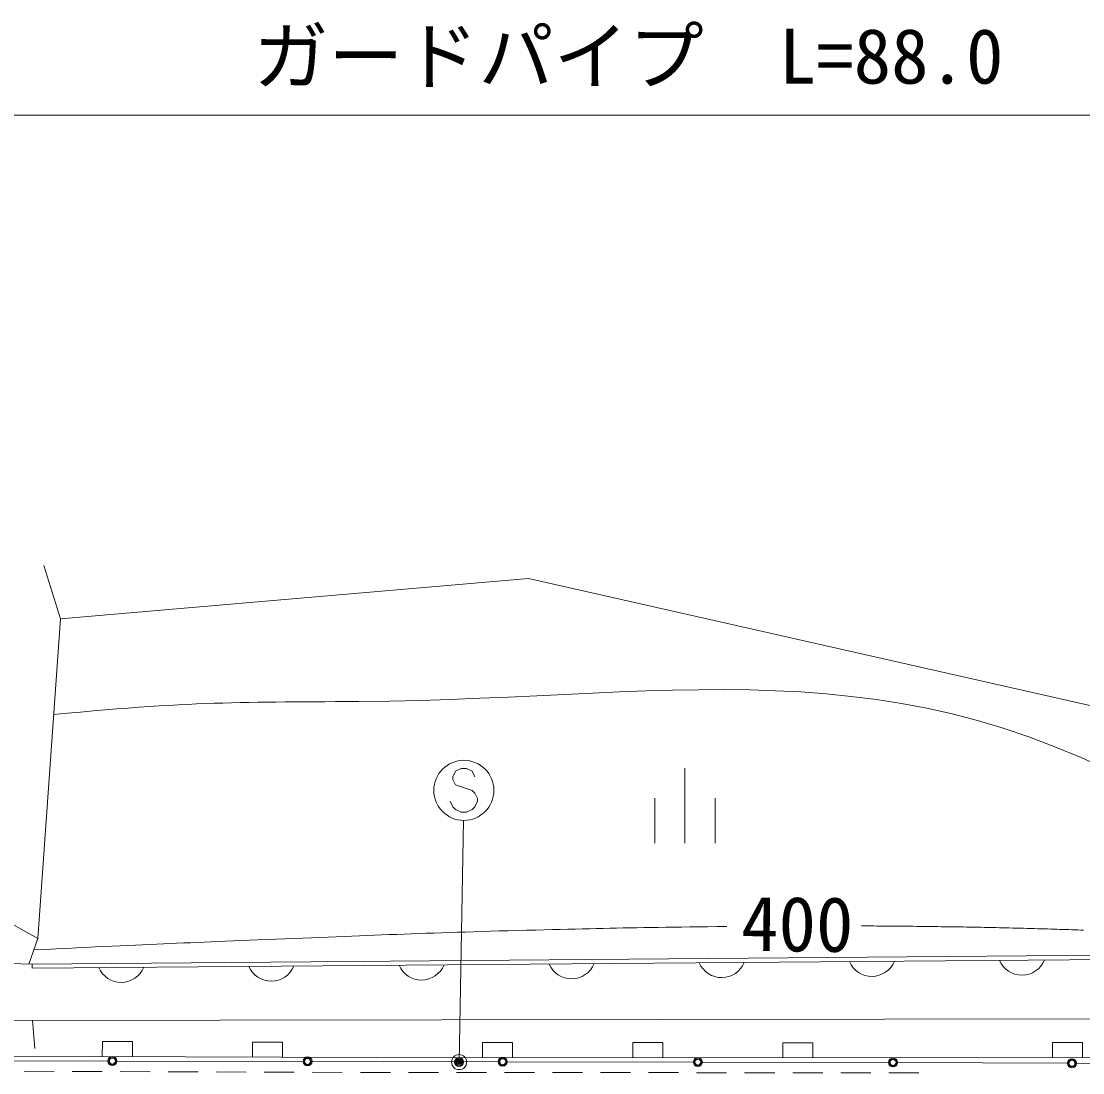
# Model space of a CAD drawing. Units: millimetres, scale not verified. Extents: x 40000 to 680000, y 20000 to 380000.
# Drawn here: x 390453 to 425808, y 280435 to 315451 of the extents above; entities that cross this region are included whole.
import ezdxf
from ezdxf.enums import TextEntityAlignment as Align

# ---------------------------------------------------------------- set-up
doc = ezdxf.new("R2010")
doc.units = ezdxf.units.MM
doc.header["$LTSCALE"] = 1000
doc.header["$PDMODE"] = 32
doc.header["$PDSIZE"] = 500
for name, color, linetype, lineweight in [('M-BGD', 7, 'Continuous', 13), ('M-STR-HTXT', 7, 'Continuous', 13), ('M-STR-STRC', 7, 'Continuous', 13)]:
    doc.layers.add(name, color=color, linetype=linetype, lineweight=lineweight)
doc.styles.add('ＭＳ ゴシック', font='')
doc.styles.get('ＭＳ ゴシック').set_extended_font_data('MS Gothic')

msp = doc.modelspace()

# ---------------------------------------------------------------- linework, layer by layer
at = {"layer": 'M-BGD'}
for p, q in [((391756, 295555), (391205, 297323)), ((391756, 295555), (407345, 296891)), ((407345, 296891), (429195, 291949)), ((391756, 295555), (391009, 284904)), ((412560, 290581), (412560, 288081)), ((411560, 289581), (411560, 288081)), ((413560, 289581), (413560, 288081)), ((389709, 285633), (391009, 284904)), ((391009, 284904), (390710, 284053)), ((390813, 284050), (426759, 284357)), ((390813, 284050), (389381, 284090)), ((390813, 284050), (390814, 283918)), ((384966, 282171), (443184, 282255)), ((390911, 281246), (390824, 282180)), ((393156, 281476), (393154, 280976)), ((394156, 281473), (393156, 281476)), ((394154, 280973), (394156, 281473)), ((398156, 281458), (398154, 280958)), ((399156, 281455), (398156, 281458)), ((399154, 280955), (399156, 281455)), ((405819, 281442), (405818, 280942)), ((406819, 281441), (405819, 281442)), ((406818, 280941), (406819, 281441)), ((410819, 281439), (410818, 280939)), ((411819, 281439), (410819, 281439)), ((411818, 280939), (411819, 281439)), ((415819, 281437), (415818, 280937)), ((416819, 281436), (415819, 281437)), ((416818, 280936), (416819, 281436)), ((425797, 281445), (424797, 281443)), ((424797, 281443), (424798, 280943)), ((425798, 280945), (425797, 281445)), ((391547, 280482), (390547, 280486)), ((393147, 280476), (392147, 280480)), ((394747, 280471), (393747, 280474)), ((396347, 280465), (395347, 280468)), ((397947, 280459), (396947, 280463)), ((399547, 280453), (398547, 280457)), ((401147, 280448), (400147, 280451)), ((402288, 280444), (401747, 280445)), ((402747, 280443), (402288, 280444)), ((404347, 280443), (403347, 280443)), ((405947, 280442), (404947, 280442)), ((407547, 280441), (406547, 280441)), ((409147, 280440), (408147, 280441)), ((410747, 280439), (409747, 280440)), ((412347, 280439), (411347, 280439)), ((413947, 280438), (412947, 280438)), ((415547, 280437), (414547, 280438)), ((417147, 280436), (416147, 280437)), ((418747, 280435), (417747, 280436)), ((420347, 280435), (419347, 280435))]:
    msp.add_line(p, q, dxfattribs=at)
for points in [[(426640, 290521), (425755, 290928), (424879, 291293), (424013, 291619), (423155, 291908), (422303, 292162), (421456, 292382), (420614, 292571), (419774, 292731), (418936, 292863), (418099, 292970), (417261, 293054), (416420, 293116), (415576, 293158), (414728, 293183), (413874, 293193), (413013, 293189), (412144, 293173), (411265, 293148), (410376, 293115), (409474, 293076), (408559, 293034), (407630, 292990), (406686, 292946), (405724, 292904), (404744, 292867), (403745, 292835), (402725, 292812), (401684, 292799), (401295, 292796), (400921, 292794), (400562, 292792), (400215, 292790), (399880, 292788), (399555, 292786), (399238, 292783), (398930, 292780), (398628, 292777), (398331, 292773), (398038, 292768), (397747, 292762), (397458, 292755), (397170, 292747), (396879, 292738), (396587, 292727), (396291, 292715), (395990, 292702), (395683, 292686), (395368, 292669), (395044, 292649), (394711, 292628), (394366, 292604), (394009, 292578), (393638, 292549), (393252, 292518), (392850, 292484), (392430, 292447), (391991, 292407), (391532, 292364)], [(418444, 285324), (418551, 285324), (418653, 285324), (418753, 285323), (418850, 285323), (418944, 285322), (419036, 285322), (419127, 285321), (419217, 285321), (419306, 285320), (419396, 285319), (419485, 285319), (419576, 285318), (419667, 285317), (419760, 285316), (419856, 285315), (419954, 285314), (420055, 285313), (420159, 285312), (420267, 285311), (420380, 285309), (420498, 285308), (420620, 285306), (420744, 285305), (420865, 285303), (420982, 285302), (421096, 285300), (421208, 285299), (421317, 285297), (421423, 285296), (421528, 285294), (421631, 285293), (421733, 285291), (421834, 285290), (421933, 285288), (422032, 285286), (422130, 285285), (422228, 285283), (422326, 285281), (422424, 285279), (422523, 285277), (422623, 285275), (422723, 285273), (422825, 285271), (422928, 285269), (423033, 285266), (423140, 285264), (423249, 285261), (423360, 285258), (423474, 285255), (423592, 285252), (423712, 285249), (423836, 285246), (423959, 285242), (424080, 285239), (424197, 285236), (424311, 285233), (424423, 285229), (424532, 285226), (424638, 285223), (424743, 285220), (424846, 285217), (424948, 285214), (425049, 285211), (425148, 285208), (425247, 285205), (425345, 285202), (425443, 285199), (425541, 285195), (425639, 285192), (425738, 285189), (425837, 285186)], [(390876, 284526), (391258, 284544), (391622, 284562), (391968, 284578), (392299, 284594), (392614, 284608), (392915, 284623), (393204, 284636), (393481, 284649), (393748, 284662), (394005, 284674), (394254, 284685), (394496, 284696), (394733, 284707), (394964, 284718), (395191, 284728), (395417, 284738), (395640, 284748), (395863, 284758), (396088, 284767), (396314, 284777), (396543, 284787), (396776, 284797), (397015, 284807), (397260, 284817), (397513, 284827), (397774, 284838), (398046, 284849), (398328, 284861), (398623, 284873), (398930, 284885), (399240, 284897), (399542, 284909), (399835, 284921), (400121, 284933), (400401, 284944), (400674, 284955), (400942, 284966), (401205, 284976), (401463, 284987), (401718, 284997), (401969, 285007), (402219, 285016), (402466, 285026), (402712, 285035), (402958, 285044), (403204, 285053), (403450, 285062), (403697, 285071), (403946, 285080), (404198, 285088), (404453, 285097), (404712, 285105), (404974, 285114), (405242, 285122), (405515, 285130), (405795, 285139), (406081, 285147), (406375, 285156), (406676, 285164), (406987, 285173), (407295, 285181), (407589, 285189), (407872, 285196), (408143, 285203), (408405, 285210), (408659, 285216), (408904, 285222), (409143, 285227), (409377, 285233), (409607, 285238), (409833, 285242), (410058, 285247), (410282, 285251), (410506, 285256), (410732, 285260), (410960, 285264), (411191, 285267), (411428, 285271), (411670, 285275), (411920, 285279), (412177, 285282), (412444, 285286), (412721, 285290), (413010, 285294), (413311, 285298), (413627, 285302), (413957, 285306)], [(390814, 283918), (426755, 284207), (434016, 283791), (443096, 283756), (443212, 281794)], [(455248, 281000), (420348, 280935), (402289, 280944), (380019, 281023), (367318, 281035)]]:
    msp.add_lwpolyline(points, dxfattribs=at)
for centre in [(393782, 284255), (398782, 284295), (403782, 284335), (408782, 284375), (413782, 284415), (418782, 284455), (423781, 284496)]:
    msp.add_arc(centre, 812, 203.0803, 337.8406, dxfattribs=at)
at = {"layer": 'M-STR-HTXT'}
for p, q in [((455236, 312323), (374752, 312323)), ((405038, 280789), (405178, 288846))]:
    msp.add_line(p, q, dxfattribs=at)
for radius in [150, 120, 90, 60, 30, 20]:
    msp.add_circle((405038, 280789), radius, dxfattribs=at)
msp.add_point((405038, 280789), dxfattribs=at)
at = {"layer": 'M-STR-STRC'}
for p, q in [((404922, 290476), (404832, 290294)), ((404832, 290294), (404832, 290203)), ((405104, 290566), (404922, 290476)), ((405286, 290566), (405104, 290566)), ((405468, 290476), (405286, 290566)), ((405559, 290294), (405468, 290476)), ((404832, 290203), (404922, 290021)), ((404922, 290021), (405468, 289839)), ((405468, 289839), (405559, 289748)), ((405559, 289748), (405650, 289566)), ((405650, 289566), (405650, 289476)), ((404832, 289294), (404741, 289476)), ((404922, 289203), (404832, 289294)), ((405559, 289294), (405468, 289203)), ((405650, 289476), (405559, 289294)), ((405104, 289112), (404922, 289203)), ((405286, 289112), (405104, 289112)), ((405468, 289203), (405286, 289112)), ((387138, 280837), (393338, 280826)), ((393638, 280825), (399838, 280814)), ((400138, 280813), (406338, 280801)), ((406638, 280801), (412838, 280789)), ((413138, 280789), (419339, 280777)), ((419639, 280776), (425297, 280752)), ((425597, 280750), (431254, 280726))]:
    msp.add_line(p, q, dxfattribs=at)
for centre, radius in [((405195, 289839), 1000), ((393488, 280825), 150), ((393488, 280825), 120), ((393488, 280825), 100), ((399988, 280813), 150), ((399988, 280813), 120), ((399988, 280813), 100), ((406488, 280801), 150), ((406488, 280801), 120), ((406488, 280801), 100), ((412988, 280789), 150), ((412988, 280789), 120), ((412988, 280789), 100), ((419489, 280777), 150), ((419489, 280777), 120), ((419489, 280777), 100), ((425447, 280751), 150), ((425447, 280751), 120), ((425447, 280751), 100)]:
    msp.add_circle(centre, radius, dxfattribs=at)

# ---------------------------------------------------------------- texts
at = {"layer": 'M-BGD', "style": 'ＭＳ ゴシック'}
msp.add_text('400', height=1833, rotation=359.443, dxfattribs=at).set_placement((416299, 285392), align=Align.MIDDLE_CENTER)
at = {"layer": 'M-STR-HTXT', "style": 'ＭＳ ゴシック'}
msp.add_text('ガードパイプ\u3000L=88.0', height=1833, dxfattribs=at).set_placement((410675, 312823), align=Align.BOTTOM_CENTER)

doc.saveas('drawing.dxf')
